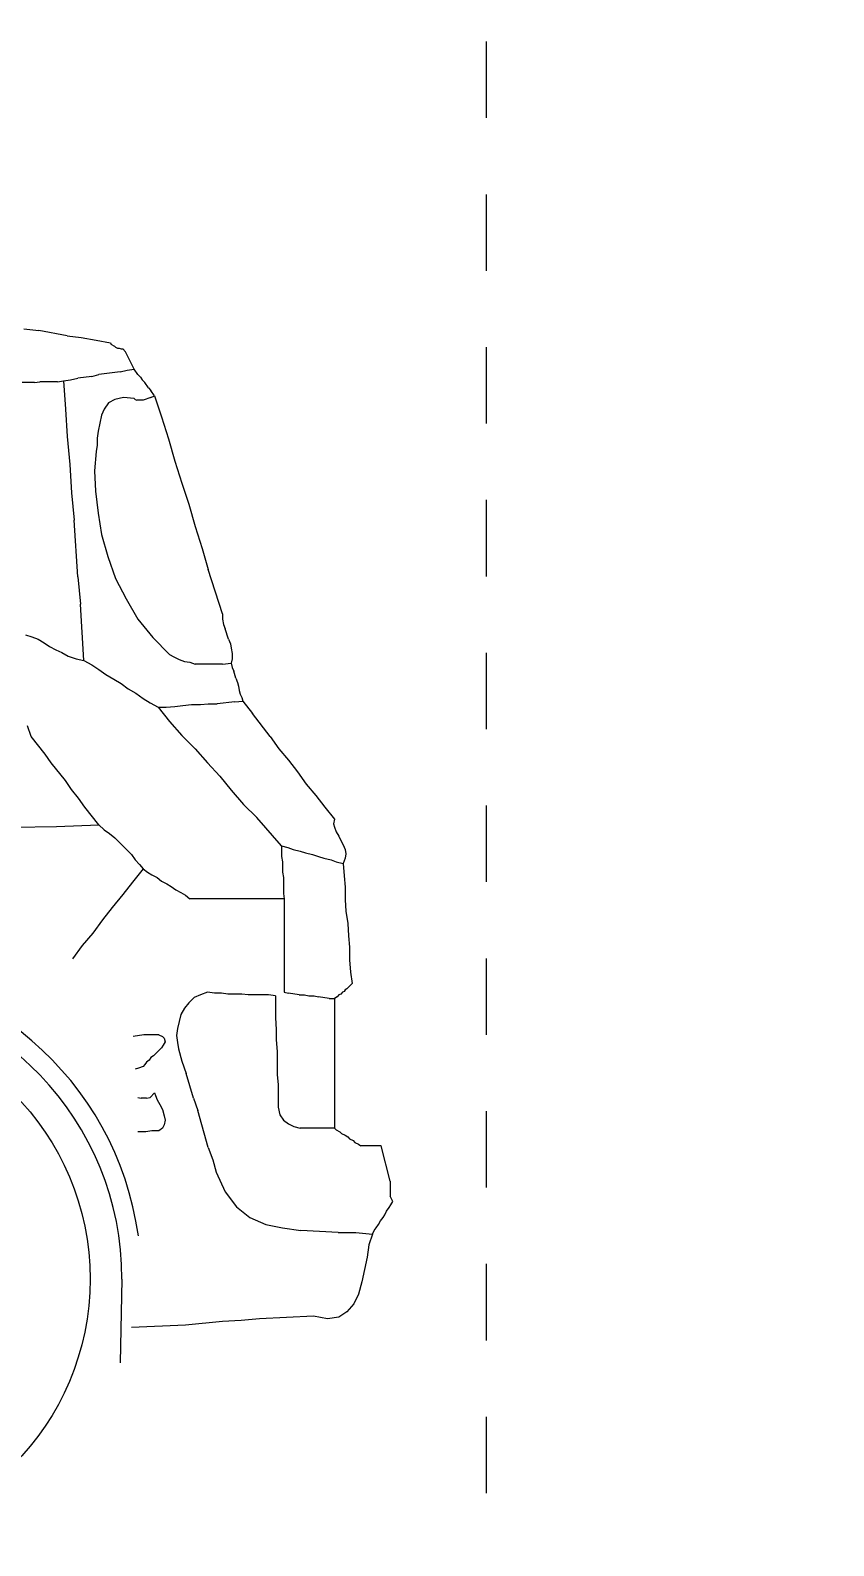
# Model space of a CAD drawing. Header units: millimetres. Extents: x -19 to 261, y -91 to 25.
# Drawn here: x 215.074 to 216.126, y -0.012 to 1.972 of the extents above; entities that cross this region are included whole.
import ezdxf

# ---------------------------------------------------------------- set-up
doc = ezdxf.new("R2010")
doc.units = ezdxf.units.MM
doc.linetypes.add('ALL_S14', pattern=[0.08, 0, -0.08])
doc.layers.get('0').update_dxf_attribs({"true_color": 0x000000})
doc.layers.add('XR$3$STANDARD_1', color=7, linetype='Continuous', lineweight=18, true_color=0x000000)
doc.styles.add('DIMSTYLE_5', font='arial.ttf')
doc.dimstyles.new('DIMSTYLE_5', dxfattribs={"dimtxt": 0.2, "dimasz": 0.2, "dimexe": 0, "dimexo": 1e-06, "dimgap": 0.1, "dimtad": 0, "dimtoh": 1, "dimzin": 1, "dimdsep": 46, "dimtxsty": 'DIMSTYLE_5', "dimcen": 0, "dimadec": 0, "dimazin": 0, "dimtfac": 1, "dimtdec": 4, "dimtix": 1, "dimtofl": 0, "dimtmove": 1, "dimatfit": 3, "dimfxl": 1, "dimtolj": 1, "dimtzin": 1, "dimarcsym": 0})

# ---------------------------------------------------------------- blocks, each defined once
blk = doc.blocks.new('*D38')
at = {"color": 0, "lineweight": -2}
for p, q in [((213.5311, 0.007), (213.5311, 3.1722)), ((213.7311, 3.1722), (217.08, 3.1722)), ((221.4711, 3.1722), (218.1222, 3.1722)), ((221.6711, 0.157), (221.6711, 3.1722))]:
    blk.add_line(p, q, dxfattribs=at)
at = {"color": 0}
for points in [[(213.7311, 3.2056), (213.7311, 3.1389), (213.5311, 3.1722)], [(221.4711, 3.1389), (221.4711, 3.2056), (221.6711, 3.1722)]]:
    blk.add_solid(points, dxfattribs=at)
at = {"layer": 'Defpoints', "color": 0}
for p in [(221.6711, 3.1722), (221.6711, 0.157), (213.5311, 0.007)]:
    blk.add_point(p, dxfattribs=at)
at = {"color": 0, "insert": (217.6011, 3.1722), "char_height": 0.2, "attachment_point": 5, "style": 'DIMSTYLE_5'}
blk.add_mtext('\\A1;8.14<>', dxfattribs=at)

msp = doc.modelspace()

# ---------------------------------------------------------------- linework, layer by layer
at = {"layer": 'XR$3$STANDARD_1', "color": 1, "linetype": 'ALL_S14', "lineweight": 18, "true_color": 0xff0000}
msp.add_line((215.6711, 5.157), (215.6711, -0.0119), dxfattribs=at)
at = {"layer": 'XR$3$STANDARD_1', "color": 5, "lineweight": 5, "true_color": 0x0000ff}
for p, q in [((215.0659, 1.5811), (215.0856, 1.5788)), ((215.1225, 1.5719), (215.0856, 1.5788)), ((215.1225, 1.5719), (215.141, 1.5696)), ((215.141, 1.5696), (215.1606, 1.5661)), ((215.1606, 1.5661), (215.1791, 1.5627)), ((215.1791, 1.5627), (215.1803, 1.5603)), ((215.1849, 1.558), (215.1803, 1.5603)), ((215.1849, 1.558), (215.186, 1.5569)), ((215.186, 1.5569), (215.1884, 1.5557)), ((215.1884, 1.5557), (215.1907, 1.5557)), ((215.1907, 1.5557), (215.193, 1.5546)), ((215.193, 1.5546), (215.1953, 1.5546)), ((215.1988, 1.5511), (215.1953, 1.5546)), ((215.2103, 1.528), (215.1988, 1.5511)), ((215.2011, 1.5268), (215.2103, 1.528)), ((215.2149, 1.5211), (215.2103, 1.528)), ((215.0798, 1.5107), (215.0636, 1.5107)), ((215.0798, 1.5107), (215.0867, 1.5118)), ((215.1098, 1.5118), (215.0867, 1.5118)), ((215.1098, 1.5118), (215.1179, 1.513)), ((215.1179, 1.513), (215.1271, 1.5141)), ((215.1179, 1.513), (215.1202, 1.476)), ((215.1271, 1.5141), (215.1364, 1.5165)), ((215.1549, 1.5188), (215.1364, 1.5165)), ((215.1549, 1.5188), (215.1641, 1.5211)), ((215.1918, 1.5245), (215.1641, 1.5211)), ((215.1918, 1.5245), (215.2011, 1.5268)), ((215.2149, 1.5211), (215.2184, 1.5176)), ((215.2184, 1.5176), (215.2207, 1.5141)), ((215.2207, 1.5141), (215.2242, 1.5107)), ((215.2288, 1.5037), (215.2242, 1.5107)), ((215.1849, 1.4887), (215.1768, 1.4841)), ((215.1964, 1.491), (215.1849, 1.4887)), ((215.2103, 1.4899), (215.1964, 1.491)), ((215.2103, 1.4899), (215.2115, 1.4887)), ((215.2115, 1.4887), (215.2138, 1.4876)), ((215.2322, 1.491), (215.2219, 1.4876)), ((215.2288, 1.5037), (215.2322, 1.5003)), ((215.2369, 1.4934), (215.2322, 1.5003)), ((215.2322, 1.491), (215.2369, 1.4934)), ((215.2369, 1.4934), (215.2461, 1.4656)), ((215.1202, 1.476), (215.1225, 1.4402)), ((215.1676, 1.4679), (215.1629, 1.4472)), ((215.171, 1.476), (215.1676, 1.4679)), ((215.1768, 1.4841), (215.171, 1.476)), ((215.2219, 1.4876), (215.2138, 1.4876)), ((215.2461, 1.4656), (215.2553, 1.4368)), ((215.1225, 1.4402), (215.126, 1.4033)), ((215.1618, 1.4287), (215.1606, 1.4206)), ((215.1629, 1.4472), (215.1618, 1.4379)), ((215.1618, 1.4379), (215.1618, 1.4287)), ((215.2553, 1.4368), (215.2634, 1.4079)), ((215.1606, 1.4206), (215.1583, 1.3952)), ((215.126, 1.4033), (215.1283, 1.3663)), ((215.1583, 1.3952), (215.1595, 1.3686)), ((215.2634, 1.4079), (215.2727, 1.379)), ((215.1595, 1.3686), (215.1629, 1.3397)), ((215.2727, 1.379), (215.2819, 1.3513)), ((215.1283, 1.3663), (215.1318, 1.3305)), ((215.2819, 1.3513), (215.29, 1.3224)), ((215.1364, 1.2566), (215.1318, 1.3305)), ((215.1629, 1.3397), (215.1676, 1.312)), ((215.1676, 1.312), (215.1757, 1.2831)), ((215.29, 1.3224), (215.2992, 1.2935)), ((215.2992, 1.2935), (215.3073, 1.2658)), ((215.1757, 1.2831), (215.186, 1.2543)), ((215.1364, 1.2566), (215.1398, 1.2208)), ((215.186, 1.2543), (215.1999, 1.2277)), ((215.3258, 1.2081), (215.3073, 1.2658)), ((215.1445, 1.1469), (215.1398, 1.2208)), ((215.1999, 1.2277), (215.2149, 1.2011)), ((215.2149, 1.2011), (215.2346, 1.1769)), ((215.3258, 1.2081), (215.3258, 1.2011)), ((215.3258, 1.2011), (215.327, 1.1942)), ((215.327, 1.1942), (215.3293, 1.1884)), ((215.0682, 1.1803), (215.0763, 1.178)), ((215.0763, 1.178), (215.0844, 1.1746)), ((215.0844, 1.1746), (215.0925, 1.17)), ((215.2346, 1.1769), (215.2565, 1.1549)), ((215.3339, 1.1746), (215.3293, 1.1884)), ((215.3339, 1.1746), (215.3362, 1.1688)), ((215.0925, 1.17), (215.0994, 1.1653)), ((215.0994, 1.1653), (215.1075, 1.1607)), ((215.1075, 1.1607), (215.1156, 1.1572)), ((215.1156, 1.1572), (215.1237, 1.1526)), ((215.1237, 1.1526), (215.1341, 1.1492)), ((215.2565, 1.1549), (215.2623, 1.1515)), ((215.2623, 1.1515), (215.2692, 1.148)), ((215.3362, 1.1688), (215.3374, 1.163)), ((215.3374, 1.163), (215.3385, 1.1561)), ((215.3385, 1.1561), (215.3385, 1.1492)), ((215.1341, 1.1492), (215.1445, 1.1469)), ((215.1445, 1.1469), (215.1549, 1.1411)), ((215.1549, 1.1411), (215.1641, 1.1353)), ((215.1641, 1.1353), (215.1733, 1.1284)), ((215.2692, 1.148), (215.2761, 1.1457)), ((215.2761, 1.1457), (215.2831, 1.1445)), ((215.2831, 1.1445), (215.29, 1.1422)), ((215.3258, 1.1422), (215.29, 1.1422)), ((215.3258, 1.1422), (215.3374, 1.1434)), ((215.3385, 1.1492), (215.3374, 1.1434)), ((215.3374, 1.1434), (215.3385, 1.1376)), ((215.3385, 1.1376), (215.3408, 1.133)), ((215.3431, 1.1238), (215.3408, 1.133)), ((215.1733, 1.1284), (215.1837, 1.1226)), ((215.1837, 1.1226), (215.193, 1.1168)), ((215.193, 1.1168), (215.2022, 1.1099)), ((215.3431, 1.1238), (215.3454, 1.118)), ((215.3454, 1.118), (215.3466, 1.1134)), ((215.3466, 1.1134), (215.3477, 1.1076)), ((215.2022, 1.1099), (215.2126, 1.1041)), ((215.2126, 1.1041), (215.2219, 1.0972)), ((215.2219, 1.0972), (215.2311, 1.0914)), ((215.2311, 1.0914), (215.2415, 1.0856)), ((215.342, 1.0926), (215.3189, 1.0903)), ((215.342, 1.0926), (215.3524, 1.0937)), ((215.3477, 1.1076), (215.3489, 1.103)), ((215.3489, 1.103), (215.3512, 1.0983)), ((215.3512, 1.0983), (215.3524, 1.0937)), ((215.3524, 1.0937), (215.3651, 1.0776)), ((215.2415, 1.0856), (215.2519, 1.0856)), ((215.2415, 1.0856), (215.2565, 1.0672)), ((215.2519, 1.0856), (215.2634, 1.0868)), ((215.2634, 1.0868), (215.2738, 1.0879)), ((215.2738, 1.0879), (215.2854, 1.0891)), ((215.2854, 1.0891), (215.2969, 1.0891)), ((215.2969, 1.0891), (215.3073, 1.0903)), ((215.3073, 1.0903), (215.3189, 1.0903)), ((215.3882, 1.0475), (215.3651, 1.0776)), ((215.0752, 1.0475), (215.0705, 1.0614)), ((215.2565, 1.0672), (215.2727, 1.0487)), ((215.0936, 1.0244), (215.0752, 1.0475)), ((215.2727, 1.0487), (215.29, 1.0314)), ((215.3882, 1.0475), (215.3997, 1.0314)), ((215.1017, 1.0129), (215.0936, 1.0244)), ((215.1202, 0.9898), (215.1017, 1.0129)), ((215.29, 1.0314), (215.3062, 1.0129)), ((215.3062, 1.0129), (215.3223, 0.9955)), ((215.3997, 1.0314), (215.4124, 1.0163)), ((215.4124, 1.0163), (215.424, 1.0013)), ((215.3223, 0.9955), (215.3374, 0.9771)), ((215.424, 1.0013), (215.4355, 0.9852)), ((215.1283, 0.9782), (215.1202, 0.9898)), ((215.1375, 0.9667), (215.1283, 0.9782)), ((215.3374, 0.9771), (215.3535, 0.9586)), ((215.4355, 0.9852), (215.4482, 0.9701)), ((215.1456, 0.9551), (215.1375, 0.9667)), ((215.1641, 0.932), (215.1456, 0.9551)), ((215.3535, 0.9586), (215.3708, 0.9413)), ((215.4482, 0.9701), (215.4598, 0.9551)), ((215.4598, 0.9551), (215.4725, 0.939)), ((215.4032, 0.9043), (215.3708, 0.9413)), ((215.4725, 0.939), (215.4713, 0.9332)), ((215.4713, 0.9332), (215.4725, 0.9286)), ((215.0521, 0.9286), (215.1087, 0.9297)), ((215.1087, 0.9297), (215.1641, 0.932)), ((215.1641, 0.932), (215.171, 0.9251)), ((215.171, 0.9251), (215.178, 0.9205)), ((215.178, 0.9205), (215.1849, 0.9147)), ((215.2068, 0.8928), (215.1849, 0.9147)), ((215.4725, 0.9286), (215.4748, 0.9228)), ((215.4748, 0.9228), (215.4783, 0.917)), ((215.4783, 0.917), (215.4806, 0.9112)), ((215.2068, 0.8928), (215.2115, 0.8858)), ((215.4032, 0.9043), (215.4113, 0.902)), ((215.4032, 0.9043), (215.4032, 0.8904)), ((215.4113, 0.902), (215.4182, 0.8997)), ((215.4182, 0.8997), (215.4274, 0.8974)), ((215.4274, 0.8974), (215.4344, 0.8951)), ((215.4344, 0.8951), (215.4436, 0.8928)), ((215.4436, 0.8928), (215.4517, 0.8904)), ((215.4806, 0.9112), (215.484, 0.9055)), ((215.484, 0.9055), (215.4863, 0.8997)), ((215.4863, 0.8997), (215.4875, 0.8939)), ((215.4875, 0.8939), (215.4863, 0.8881)), ((215.2219, 0.8743), (215.208, 0.8569)), ((215.2115, 0.8858), (215.2172, 0.88)), ((215.2172, 0.88), (215.2219, 0.8743)), ((215.2219, 0.8743), (215.2276, 0.8697)), ((215.4032, 0.8904), (215.4043, 0.8835)), ((215.4043, 0.8835), (215.4043, 0.8697)), ((215.4517, 0.8904), (215.4586, 0.8881)), ((215.4586, 0.8881), (215.4679, 0.8858)), ((215.4679, 0.8858), (215.4748, 0.8835)), ((215.4748, 0.8835), (215.484, 0.8812)), ((215.4863, 0.8881), (215.484, 0.8812)), ((215.484, 0.8812), (215.4852, 0.865)), ((215.208, 0.8569), (215.1953, 0.8408)), ((215.2276, 0.8697), (215.2334, 0.8662)), ((215.2334, 0.8662), (215.2403, 0.8627)), ((215.2403, 0.8627), (215.2461, 0.8581)), ((215.2461, 0.8581), (215.253, 0.8546)), ((215.253, 0.8546), (215.2588, 0.8512)), ((215.4043, 0.8697), (215.4055, 0.8627)), ((215.4055, 0.8627), (215.4055, 0.8419)), ((215.4852, 0.865), (215.4863, 0.85)), ((215.1953, 0.8408), (215.1814, 0.8235)), ((215.2588, 0.8512), (215.2646, 0.8466)), ((215.2646, 0.8466), (215.2715, 0.8431)), ((215.2715, 0.8431), (215.2773, 0.8396)), ((215.2773, 0.8396), (215.2831, 0.835)), ((215.4067, 0.835), (215.2831, 0.835)), ((215.4055, 0.8419), (215.4067, 0.835)), ((215.4067, 0.835), (215.4067, 0.7126)), ((215.4863, 0.85), (215.4863, 0.8338)), ((215.4863, 0.8338), (215.4875, 0.8188)), ((215.1814, 0.8235), (215.1687, 0.8073)), ((215.4875, 0.8188), (215.4898, 0.8027)), ((215.1687, 0.8073), (215.156, 0.79)), ((215.4898, 0.8027), (215.491, 0.7865)), ((215.1422, 0.7738), (215.1295, 0.7565)), ((215.156, 0.79), (215.1422, 0.7738)), ((215.491, 0.7865), (215.4921, 0.7715)), ((215.4921, 0.7715), (215.4921, 0.7553)), ((215.4921, 0.7553), (215.4933, 0.7391)), ((215.4933, 0.7391), (215.4956, 0.7241)), ((215.4863, 0.716), (215.4852, 0.7137)), ((215.4887, 0.7172), (215.4863, 0.716)), ((215.4956, 0.7241), (215.4887, 0.7172)), ((215.2819, 0.6987), (215.2761, 0.6918)), ((215.2888, 0.7056), (215.2819, 0.6987)), ((215.2969, 0.7091), (215.2888, 0.7056)), ((215.3062, 0.7126), (215.2969, 0.7091)), ((215.3154, 0.7114), (215.3062, 0.7126)), ((215.3246, 0.7114), (215.3154, 0.7114)), ((215.3327, 0.7103), (215.3246, 0.7114)), ((215.3512, 0.7103), (215.3327, 0.7103)), ((215.3593, 0.7091), (215.3512, 0.7103)), ((215.3859, 0.7091), (215.3593, 0.7091)), ((215.3951, 0.708), (215.3859, 0.7091)), ((215.3951, 0.708), (215.3951, 0.6791)), ((215.4067, 0.7126), (215.4124, 0.7114)), ((215.4263, 0.7091), (215.4124, 0.7114)), ((215.4263, 0.7091), (215.4332, 0.7091)), ((215.4332, 0.7091), (215.439, 0.708)), ((215.439, 0.708), (215.4459, 0.708)), ((215.4459, 0.708), (215.4517, 0.7068)), ((215.4656, 0.7045), (215.4517, 0.7068)), ((215.4656, 0.7045), (215.4725, 0.7045)), ((215.476, 0.7068), (215.4725, 0.7045)), ((215.4725, 0.7045), (215.4725, 0.5347)), ((215.4783, 0.7091), (215.476, 0.7068)), ((215.4806, 0.7103), (215.4783, 0.7091)), ((215.4829, 0.7126), (215.4806, 0.7103)), ((215.4852, 0.7137), (215.4829, 0.7126)), ((215.2715, 0.6837), (215.2669, 0.6652)), ((215.2761, 0.6918), (215.2715, 0.6837)), ((215.3951, 0.6791), (215.3963, 0.6641)), ((215.223, 0.6571), (215.2091, 0.6548)), ((215.2426, 0.6571), (215.223, 0.6571)), ((215.2426, 0.6571), (215.2473, 0.6548)), ((215.2473, 0.6548), (215.2496, 0.6525)), ((215.2669, 0.6652), (215.2657, 0.656)), ((215.2657, 0.656), (215.2669, 0.6467)), ((215.3963, 0.6641), (215.3963, 0.6502)), ((215.2461, 0.6398), (215.2357, 0.6294)), ((215.2484, 0.6433), (215.2461, 0.6398)), ((215.2507, 0.6479), (215.2484, 0.6433)), ((215.2496, 0.6525), (215.2507, 0.6479)), ((215.2669, 0.6467), (215.2681, 0.6387)), ((215.2681, 0.6387), (215.2727, 0.6225)), ((215.3963, 0.6502), (215.3974, 0.6352)), ((215.3974, 0.6352), (215.3974, 0.6052)), ((215.2219, 0.6156), (215.2161, 0.6132)), ((215.2242, 0.6179), (215.2219, 0.6156)), ((215.2265, 0.6213), (215.2242, 0.6179)), ((215.2299, 0.6236), (215.2265, 0.6213)), ((215.2322, 0.6271), (215.2299, 0.6236)), ((215.2357, 0.6294), (215.2322, 0.6271)), ((215.2727, 0.6225), (215.2784, 0.6063)), ((215.2161, 0.6132), (215.2115, 0.6121)), ((215.2877, 0.574), (215.2784, 0.6063)), ((215.3974, 0.6052), (215.3986, 0.5913)), ((215.2369, 0.5809), (215.2311, 0.5751)), ((215.2369, 0.5809), (215.238, 0.5774)), ((215.238, 0.5774), (215.2403, 0.5717)), ((215.3986, 0.5913), (215.3986, 0.5624)), ((215.2149, 0.5751), (215.2195, 0.574)), ((215.2265, 0.574), (215.2195, 0.574)), ((215.2265, 0.574), (215.2311, 0.5751)), ((215.2403, 0.5717), (215.2438, 0.5659)), ((215.2438, 0.5659), (215.2473, 0.559)), ((215.2473, 0.559), (215.2496, 0.5509)), ((215.2877, 0.574), (215.2935, 0.5578)), ((215.3073, 0.5093), (215.2935, 0.5578)), ((215.3986, 0.5624), (215.4009, 0.552)), ((215.2496, 0.5393), (215.2473, 0.5347)), ((215.2496, 0.5509), (215.2507, 0.5451)), ((215.2507, 0.5451), (215.2496, 0.5393)), ((215.4009, 0.552), (215.4055, 0.5451)), ((215.4055, 0.5451), (215.4124, 0.5405)), ((215.4124, 0.5405), (215.4194, 0.537)), ((215.4194, 0.537), (215.4274, 0.5347)), ((215.2253, 0.5301), (215.2149, 0.5301)), ((215.2334, 0.5312), (215.2253, 0.5301)), ((215.2426, 0.5312), (215.2334, 0.5312)), ((215.2473, 0.5347), (215.2426, 0.5312)), ((215.4725, 0.5347), (215.4274, 0.5347)), ((215.4725, 0.5347), (215.4748, 0.5324)), ((215.4748, 0.5324), (215.4794, 0.5301)), ((215.4794, 0.5301), (215.4817, 0.5278)), ((215.4817, 0.5278), (215.4863, 0.5255)), ((215.4863, 0.5255), (215.4898, 0.5232)), ((215.4898, 0.5232), (215.4921, 0.5208)), ((215.4921, 0.5208), (215.4967, 0.5185)), ((215.4967, 0.5185), (215.4991, 0.5162)), ((215.4991, 0.5162), (215.5037, 0.5139)), ((215.3073, 0.5093), (215.3131, 0.4931)), ((215.5037, 0.5139), (215.5071, 0.5116)), ((215.5337, 0.5116), (215.5071, 0.5116)), ((215.5453, 0.4654), (215.5337, 0.5116)), ((215.3131, 0.4931), (215.3177, 0.477)), ((215.3177, 0.477), (215.3293, 0.4515)), ((215.5453, 0.4654), (215.5453, 0.4458)), ((215.3293, 0.4515), (215.3443, 0.4319)), ((215.5487, 0.4388), (215.5453, 0.4458)), ((215.5464, 0.4342), (215.5487, 0.4388)), ((215.3443, 0.4319), (215.3616, 0.418)), ((215.3616, 0.418), (215.3824, 0.4088)), ((215.5325, 0.4134), (215.536, 0.418)), ((215.536, 0.418), (215.5383, 0.4215)), ((215.5383, 0.4215), (215.5406, 0.4261)), ((215.5406, 0.4261), (215.5441, 0.4308)), ((215.5441, 0.4308), (215.5464, 0.4342)), ((215.3824, 0.4088), (215.4043, 0.4042)), ((215.4043, 0.4042), (215.4286, 0.4007)), ((215.4771, 0.3984), (215.4286, 0.4007)), ((215.4771, 0.3984), (215.5002, 0.3984)), ((215.5002, 0.3984), (215.5222, 0.3961)), ((215.5222, 0.3961), (215.5245, 0.4007)), ((215.5245, 0.4007), (215.5268, 0.4042)), ((215.5268, 0.4042), (215.5302, 0.4088)), ((215.5302, 0.4088), (215.5325, 0.4134)), ((215.5175, 0.3822), (215.5152, 0.3661)), ((215.5222, 0.3961), (215.5175, 0.3822)), ((215.5152, 0.3661), (215.5083, 0.3337)), ((215.1943, 0.3372), (215.192, 0.2278)), ((215.5037, 0.3176), (215.4979, 0.3049)), ((215.5083, 0.3337), (215.5037, 0.3176)), ((215.4979, 0.3049), (215.4887, 0.2945)), ((215.3258, 0.2818), (215.2773, 0.2771)), ((215.3501, 0.2829), (215.3258, 0.2818)), ((215.3743, 0.2852), (215.3501, 0.2829)), ((215.4448, 0.2887), (215.3743, 0.2852)), ((215.4632, 0.2852), (215.4448, 0.2887)), ((215.4783, 0.2875), (215.4632, 0.2852)), ((215.4887, 0.2945), (215.4783, 0.2875)), ((215.2773, 0.2771), (215.2068, 0.2737))]:
    msp.add_line(p, q, dxfattribs=at)
msp.add_circle((214.8084, 0.3372), 0.3441, dxfattribs=at)
for radius, start, end in [(0.4112, 7.9014, 173.682), (0.3859, 0, 175.1566)]:
    msp.add_arc((214.8084, 0.3372), radius, start, end, dxfattribs=at)

# ---------------------------------------------------------------- dimensions: what is measured, and where the dimension line sits
dim = msp.add_linear_dim(base=(221.6711, 3.1722), p1=(213.5311, 0.007), p2=(221.6711, 0.157), text='<><>', dimstyle='DIMSTYLE_5', override={"dimscale": 1, "dimtxt": 0.2, "dimasz": 0.2, "dimexe": 0, "dimexo": 1e-06, "dimgap": 0.1, "dimtih": 0, "dimdec": 2, "dimlfac": 1, "dimzin": 4, "dimtxsty": 'DIMSTYLE_5', "dimcen": 0, "dimtix": 0, "dimtmove": 0, "dimtzin": 1})
dim.commit()
dim.dimension.update_dxf_attribs({"geometry": '*D38', "text_midpoint": (217.6011, 3.1722)})

doc.saveas('drawing.dxf')
